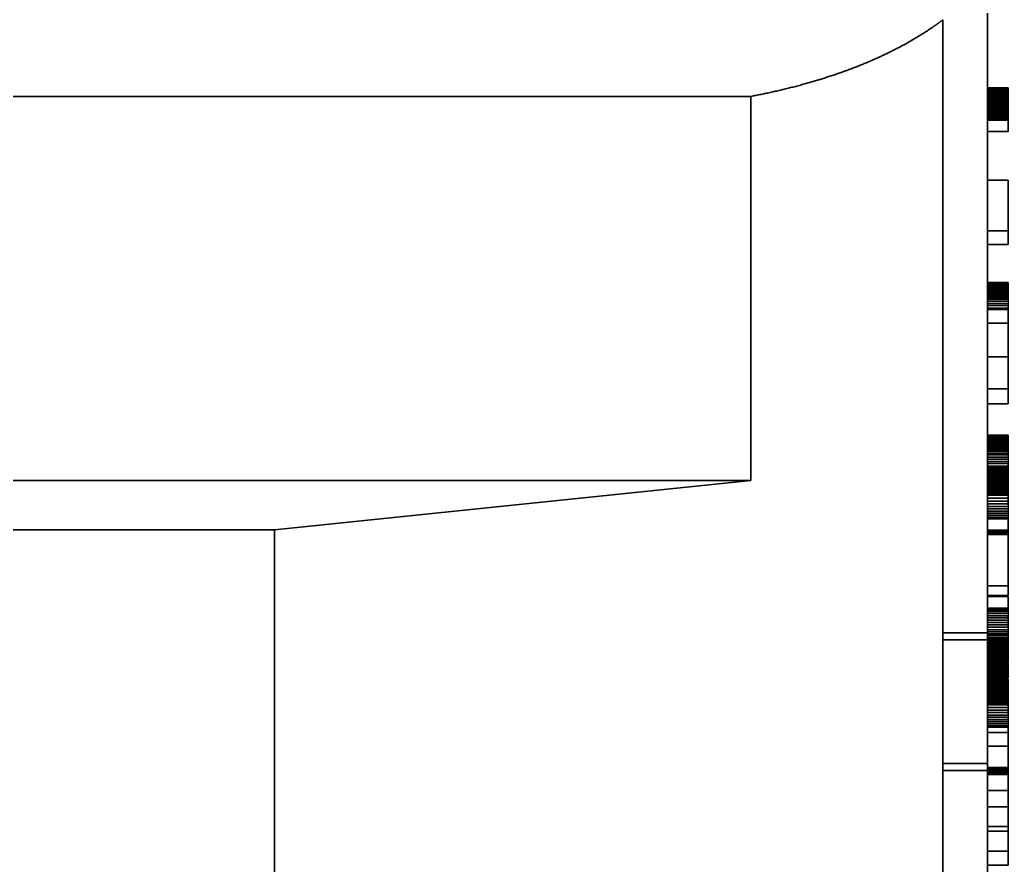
# Model space of a CAD drawing. Extents: x 23 to 417, y 3 to 294.
# Drawn here: x 347.23 to 354.42, y 211.07 to 217.22 of the extents above; entities that cross this region are included whole.
import ezdxf

# ---------------------------------------------------------------- set-up
doc = ezdxf.new("R2010")
doc.units = 0
doc.layers.get('0').update_dxf_attribs({"lineweight": 13})

# ---------------------------------------------------------------- blocks, each defined once
blk = doc.blocks.new('BLOCK4521')
at = {"color": 1, "lineweight": 35}
for p, q in [((18.25, 1), (18.25, 25.1)), ((-9.2, 8.8), (14.806, 8.8)), ((14.806, 3.217), (-9.2, 3.217)), ((18.25, -25.1), (18.25, -1))]:
    blk.add_line(p, q, dxfattribs=at)
at = {"color": 1, "lineweight": 35, "ltscale": 0.495682}
blk.add_line((17.6, 9.914), (17.6, -9.914), dxfattribs=at)
at = {"color": 1, "lineweight": 35, "ltscale": 0.0075}
for p, q in [((18.25, 8.926), (18.55, 8.926)), ((18.25, 8.907), (18.55, 8.907)), ((18.25, 8.889), (18.55, 8.889)), ((18.25, 8.871), (18.55, 8.871)), ((18.25, 8.853), (18.55, 8.853)), ((18.25, 8.836), (18.55, 8.836)), ((18.25, 8.819), (18.55, 8.819)), ((18.25, 8.802), (18.55, 8.802)), ((18.25, 8.786), (18.55, 8.786)), ((18.25, 8.77), (18.55, 8.77)), ((18.25, 8.754), (18.55, 8.754)), ((18.25, 8.73), (18.55, 8.73)), ((18.25, 8.708), (18.55, 8.708)), ((18.25, 8.686), (18.55, 8.686)), ((18.25, 8.666), (18.55, 8.666)), ((18.25, 8.647), (18.55, 8.647)), ((18.25, 8.628), (18.55, 8.628)), ((18.25, 8.611), (18.55, 8.611)), ((18.25, 8.595), (18.55, 8.595)), ((18.25, 8.58), (18.55, 8.58)), ((18.25, 8.566), (18.55, 8.566)), ((18.25, 8.553), (18.55, 8.553)), ((18.25, 8.541), (18.55, 8.541)), ((18.25, 8.53), (18.55, 8.53)), ((18.25, 8.519), (18.55, 8.519)), ((18.25, 8.509), (18.55, 8.509)), ((18.25, 8.5), (18.55, 8.5)), ((18.25, 8.492), (18.55, 8.492)), ((18.25, 8.485), (18.55, 8.485)), ((18.25, 8.478), (18.55, 8.478)), ((18.25, 8.472), (18.55, 8.472)), ((18.25, 8.469), (18.55, 8.469)), ((18.25, 8.465), (18.55, 8.465)), ((18.25, 8.463), (18.55, 8.463)), ((18.25, 8.46), (18.55, 8.46)), ((18.25, 8.458), (18.55, 8.458)), ((18.25, 8.456), (18.55, 8.456)), ((18.25, 8.455), (18.55, 8.455)), ((18.25, 8.454), (18.55, 8.454)), ((18.25, 8.453), (18.55, 8.453)), ((18.25, 8.453), (18.55, 8.453)), ((18.25, 8.29), (18.55, 8.29)), ((18.25, 7.584), (18.55, 7.584)), ((18.25, 6.845), (18.55, 6.845)), ((18.25, 6.647), (18.55, 6.647)), ((18.25, 6.095), (18.55, 6.095)), ((18.25, 6.094), (18.55, 6.094)), ((18.25, 6.092), (18.55, 6.092)), ((18.25, 6.087), (18.55, 6.087)), ((18.25, 6.081), (18.55, 6.081)), ((18.25, 6.074), (18.55, 6.074)), ((18.25, 6.064), (18.55, 6.064)), ((18.25, 6.053), (18.55, 6.053)), ((18.25, 6.04), (18.55, 6.04)), ((18.25, 6.025), (18.55, 6.025)), ((18.25, 6.008), (18.55, 6.008)), ((18.25, 5.99), (18.55, 5.99)), ((18.25, 5.971), (18.55, 5.971)), ((18.25, 5.949), (18.55, 5.949)), ((18.25, 5.927), (18.55, 5.927)), ((18.25, 5.903), (18.55, 5.903)), ((18.25, 5.877), (18.55, 5.877)), ((18.25, 5.85), (18.55, 5.85)), ((18.25, 5.821), (18.55, 5.821)), ((18.25, 5.791), (18.55, 5.791)), ((18.25, 5.76), (18.55, 5.76)), ((18.25, 5.719), (18.55, 5.719)), ((18.25, 5.704), (18.55, 5.704)), ((18.25, 5.502), (18.55, 5.502)), ((18.25, 5.016), (18.55, 5.016)), ((18.25, 4.547), (18.55, 4.547)), ((18.25, 4.332), (18.55, 4.332)), ((18.25, 3.877), (18.55, 3.877)), ((18.25, 3.86), (18.55, 3.86)), ((18.25, 3.853), (18.55, 3.853)), ((18.25, 3.844), (18.55, 3.844)), ((18.25, 3.834), (18.55, 3.834)), ((18.25, 3.822), (18.55, 3.822)), ((18.25, 3.808), (18.55, 3.808)), ((18.25, 3.793), (18.55, 3.793)), ((18.25, 3.776), (18.55, 3.776)), ((18.25, 3.757), (18.55, 3.757)), ((18.25, 3.737), (18.55, 3.737)), ((18.25, 3.716), (18.55, 3.716)), ((18.25, 3.693), (18.55, 3.693)), ((18.25, 3.668), (18.55, 3.668)), ((18.25, 3.642), (18.55, 3.642)), ((18.25, 3.615), (18.55, 3.615)), ((18.25, 3.587), (18.55, 3.587)), ((18.25, 3.557), (18.55, 3.557)), ((18.25, 3.527), (18.55, 3.527)), ((18.25, 3.494), (18.55, 3.494)), ((18.25, 3.461), (18.55, 3.461)), ((18.25, 3.426), (18.55, 3.426)), ((18.25, 3.398), (18.55, 3.398)), ((18.25, 3.375), (18.55, 3.375)), ((18.25, 3.375), (18.55, 3.375)), ((18.25, 3.375), (18.55, 3.375)), ((18.25, 3.374), (18.55, 3.374)), ((18.25, 3.374), (18.55, 3.374)), ((18.25, 3.373), (18.55, 3.373)), ((18.25, 3.372), (18.55, 3.372)), ((18.25, 3.37), (18.55, 3.37)), ((18.25, 3.369), (18.55, 3.369)), ((18.25, 3.367), (18.55, 3.367)), ((18.25, 3.365), (18.55, 3.365)), ((18.25, 3.361), (18.55, 3.361)), ((18.25, 3.357), (18.55, 3.357)), ((18.25, 3.353), (18.55, 3.353)), ((18.25, 3.348), (18.55, 3.348)), ((18.25, 3.342), (18.55, 3.342)), ((18.25, 3.337), (18.55, 3.337)), ((18.25, 3.33), (18.55, 3.33)), ((18.25, 3.323), (18.55, 3.323)), ((18.25, 3.316), (18.55, 3.316)), ((18.25, 3.308), (18.55, 3.308)), ((18.25, 3.299), (18.55, 3.299)), ((18.25, 3.29), (18.55, 3.29)), ((18.25, 3.279), (18.55, 3.279)), ((18.25, 3.268), (18.55, 3.268)), ((18.25, 3.256), (18.55, 3.256)), ((18.25, 3.244), (18.55, 3.244)), ((18.25, 3.23), (18.55, 3.23)), ((18.25, 3.216), (18.55, 3.216)), ((18.25, 3.2), (18.55, 3.2)), ((18.25, 3.184), (18.55, 3.184)), ((18.25, 3.168), (18.55, 3.168)), ((18.25, 3.151), (18.55, 3.151)), ((18.25, 3.134), (18.55, 3.134)), ((18.25, 3.116), (18.55, 3.116)), ((18.25, 3.098), (18.55, 3.098)), ((18.25, 3.08), (18.55, 3.08)), ((18.25, 3.061), (18.55, 3.061)), ((18.25, 3.042), (18.55, 3.042)), ((18.25, 3.023), (18.55, 3.023)), ((18.25, 3.004), (18.55, 3.004)), ((18.25, 2.96), (18.55, 2.96)), ((18.25, 2.918), (18.55, 2.918)), ((18.25, 2.878), (18.55, 2.878)), ((18.25, 2.84), (18.55, 2.84)), ((18.25, 2.804), (18.55, 2.804)), ((18.25, 2.771), (18.55, 2.771)), ((18.25, 2.739), (18.55, 2.739)), ((18.25, 2.71), (18.55, 2.71)), ((18.25, 2.683), (18.55, 2.683)), ((18.25, 2.658), (18.55, 2.658)), ((18.25, 2.492), (18.55, 2.492)), ((18.25, 2.491), (18.55, 2.491)), ((18.25, 2.482), (18.55, 2.482)), ((18.25, 2.47), (18.55, 2.47)), ((18.25, 2.455), (18.55, 2.455)), ((18.25, 2.437), (18.55, 2.437)), ((18.25, 2.433), (18.55, 2.433)), ((18.25, 1.687), (18.55, 1.687)), ((18.25, 1.542), (18.55, 1.542)), ((18.25, 1.532), (18.55, 1.532)), ((18.25, 1.362), (18.55, 1.362)), ((18.25, 1.337), (18.55, 1.337)), ((18.25, 1.31), (18.55, 1.31)), ((18.25, 1.281), (18.55, 1.281)), ((18.25, 1.251), (18.55, 1.251)), ((18.25, 1.22), (18.55, 1.22)), ((18.25, 1.188), (18.55, 1.188)), ((18.25, 1.154), (18.55, 1.154)), ((18.25, 1.119), (18.55, 1.119)), ((18.25, 1.083), (18.55, 1.083)), ((18.25, 1.045), (18.55, 1.045)), ((18.25, 1.016), (18.55, 1.016)), ((18.25, 0.989), (18.55, 0.989)), ((18.25, 0.962), (18.55, 0.962)), ((18.25, 0.936), (18.55, 0.936)), ((18.25, 0.91), (18.55, 0.91)), ((18.25, 0.885), (18.55, 0.885)), ((18.25, 0.861), (18.55, 0.861)), ((18.25, 0.838), (18.55, 0.838)), ((18.25, 0.816), (18.55, 0.816)), ((18.25, 0.794), (18.55, 0.794)), ((18.25, 0.773), (18.55, 0.773)), ((18.25, 0.753), (18.55, 0.753)), ((18.25, 0.734), (18.55, 0.734)), ((18.25, 0.716), (18.55, 0.716)), ((18.25, 0.7), (18.55, 0.7)), ((18.25, 0.684), (18.55, 0.684)), ((18.25, 0.669), (18.55, 0.669)), ((18.25, 0.655), (18.55, 0.655)), ((18.25, 0.642), (18.55, 0.642)), ((18.25, 0.631), (18.55, 0.631)), ((18.25, 0.62), (18.55, 0.62)), ((18.25, 0.61), (18.55, 0.61)), ((18.25, 0.602), (18.55, 0.602)), ((18.25, 0.595), (18.55, 0.595)), ((18.25, 0.588), (18.55, 0.588)), ((18.25, 0.583), (18.55, 0.583)), ((18.25, 0.579), (18.55, 0.579)), ((18.25, 0.577), (18.55, 0.577)), ((18.25, 0.575), (18.55, 0.575)), ((18.25, 0.574), (18.55, 0.574)), ((18.25, 0.567), (18.55, 0.567)), ((18.25, 0.541), (18.55, 0.541)), ((18.25, 0.517), (18.55, 0.517)), ((18.25, 0.493), (18.55, 0.493)), ((18.25, 0.472), (18.55, 0.472)), ((18.25, 0.452), (18.55, 0.452)), ((18.25, 0.435), (18.55, 0.435)), ((18.25, 0.418), (18.55, 0.418)), ((18.25, 0.404), (18.55, 0.404)), ((18.25, 0.391), (18.55, 0.391)), ((18.25, 0.38), (18.55, 0.38)), ((18.25, 0.371), (18.55, 0.371)), ((18.25, 0.363), (18.55, 0.363)), ((18.25, 0.345), (18.55, 0.345)), ((18.25, 0.329), (18.55, 0.329)), ((18.25, 0.329), (18.55, 0.329)), ((18.25, 0.328), (18.55, 0.328)), ((18.25, 0.326), (18.55, 0.326)), ((18.25, 0.323), (18.55, 0.323)), ((18.25, 0.32), (18.55, 0.32)), ((18.25, 0.315), (18.55, 0.315)), ((18.25, 0.31), (18.55, 0.31)), ((18.25, 0.305), (18.55, 0.305)), ((18.25, 0.298), (18.55, 0.298)), ((18.25, 0.291), (18.55, 0.291)), ((18.25, 0.283), (18.55, 0.283)), ((18.25, 0.273), (18.55, 0.273)), ((18.25, 0.263), (18.55, 0.263)), ((18.25, 0.252), (18.55, 0.252)), ((18.25, 0.24), (18.55, 0.24)), ((18.25, 0.226), (18.55, 0.226)), ((18.25, 0.212), (18.55, 0.212)), ((18.25, 0.197), (18.55, 0.197)), ((18.25, 0.181), (18.55, 0.181)), ((18.25, 0.163), (18.55, 0.163)), ((18.25, 0.145), (18.55, 0.145)), ((18.25, 0.126), (18.55, 0.126)), ((18.25, 0.107), (18.55, 0.107)), ((18.25, 0.087), (18.55, 0.087)), ((18.25, 0.066), (18.55, 0.066)), ((18.25, 0.045), (18.55, 0.045)), ((18.25, 0.023), (18.55, 0.023)), ((18.25, 0.001), (18.55, 0.001)), ((18.25, -0.023), (18.55, -0.023)), ((18.25, -0.046), (18.55, -0.046)), ((18.25, -0.085), (18.55, -0.085)), ((18.25, -0.122), (18.55, -0.122)), ((18.25, -0.158), (18.55, -0.158)), ((18.25, -0.193), (18.55, -0.193)), ((18.25, -0.226), (18.55, -0.226)), ((18.25, -0.258), (18.55, -0.258)), ((18.25, -0.288), (18.55, -0.288)), ((18.25, -0.318), (18.55, -0.318)), ((18.25, -0.345), (18.55, -0.345)), ((18.25, -0.372), (18.55, -0.372)), ((18.25, -0.447), (18.55, -0.447)), ((18.25, -0.646), (18.55, -0.646)), ((18.25, -0.956), (18.55, -0.956)), ((18.25, -0.964), (18.55, -0.964)), ((18.25, -0.973), (18.55, -0.973)), ((18.25, -0.982), (18.55, -0.982)), ((18.25, -0.992), (18.55, -0.992)), ((18.25, -1.004), (18.55, -1.004)), ((18.25, -1.016), (18.55, -1.016)), ((18.25, -1.029), (18.55, -1.029)), ((18.25, -1.043), (18.55, -1.043)), ((18.25, -1.057), (18.55, -1.057)), ((18.25, -1.288), (18.55, -1.288)), ((18.25, -1.527), (18.55, -1.527)), ((18.25, -1.813), (18.55, -1.813)), ((18.25, -1.815), (18.55, -1.815)), ((18.25, -1.88), (18.55, -1.88)), ((18.25, -2.172), (18.55, -2.172)), ((18.25, -2.376), (18.55, -2.376))]:
    blk.add_line(p, q, dxfattribs=at)
at = {"color": 1, "lineweight": 35, "ltscale": 0.00046655}
blk.add_line((18.55, 8.907), (18.55, 8.926), dxfattribs=at)
at = {"color": 1, "lineweight": 35, "ltscale": 0.139574}
blk.add_line((14.806, 3.217), (14.806, 8.8), dxfattribs=at)
at = {"color": 1, "lineweight": 35, "ltscale": 0.000458525}
blk.add_line((18.55, 8.889), (18.55, 8.907), dxfattribs=at)
at = {"color": 1, "lineweight": 35, "ltscale": 0.000450125}
blk.add_line((18.55, 8.871), (18.55, 8.889), dxfattribs=at)
at = {"color": 1, "lineweight": 35, "ltscale": 0.000442125}
blk.add_line((18.55, 8.853), (18.55, 8.871), dxfattribs=at)
at = {"color": 1, "lineweight": 35, "ltscale": 0.000433725}
blk.add_line((18.55, 8.836), (18.55, 8.853), dxfattribs=at)
at = {"color": 1, "lineweight": 35, "ltscale": 0.000425725}
blk.add_line((18.55, 8.819), (18.55, 8.836), dxfattribs=at)
at = {"color": 1, "lineweight": 35, "ltscale": 0.000417325}
blk.add_line((18.55, 8.802), (18.55, 8.819), dxfattribs=at)
at = {"color": 1, "lineweight": 35, "ltscale": 0.000409325}
blk.add_line((18.55, 8.786), (18.55, 8.802), dxfattribs=at)
at = {"color": 1, "lineweight": 35, "ltscale": 0.0004013}
for p, q in [((18.55, 8.77), (18.55, 8.786)), ((18.55, 3.184), (18.55, 3.2))]:
    blk.add_line(p, q, dxfattribs=at)
at = {"color": 1, "lineweight": 35, "ltscale": 0.000392925}
for p, q in [((18.55, 8.754), (18.55, 8.77)), ((18.55, -1.073), (18.55, -1.057))]:
    blk.add_line(p, q, dxfattribs=at)
at = {"color": 1, "lineweight": 35, "ltscale": 0.000590125}
blk.add_line((18.55, 8.73), (18.55, 8.754), dxfattribs=at)
at = {"color": 1, "lineweight": 35, "ltscale": 0.000563425}
blk.add_line((18.55, 8.708), (18.55, 8.73), dxfattribs=at)
at = {"color": 1, "lineweight": 35, "ltscale": 0.00053635}
blk.add_line((18.55, 8.686), (18.55, 8.708), dxfattribs=at)
at = {"color": 1, "lineweight": 35, "ltscale": 0.00050965}
blk.add_line((18.55, 8.666), (18.55, 8.686), dxfattribs=at)
at = {"color": 1, "lineweight": 35, "ltscale": 0.00048295}
blk.add_line((18.55, 8.647), (18.55, 8.666), dxfattribs=at)
at = {"color": 1, "lineweight": 35, "ltscale": 0.00045585}
blk.add_line((18.55, 8.628), (18.55, 8.647), dxfattribs=at)
at = {"color": 1, "lineweight": 35, "ltscale": 0.00042915}
blk.add_line((18.55, 8.611), (18.55, 8.628), dxfattribs=at)
at = {"color": 1, "lineweight": 35, "ltscale": 0.00040245}
blk.add_line((18.55, 8.595), (18.55, 8.611), dxfattribs=at)
at = {"color": 1, "lineweight": 35, "ltscale": 0.000375375}
blk.add_line((18.55, 8.58), (18.55, 8.595), dxfattribs=at)
at = {"color": 1, "lineweight": 35, "ltscale": 0.000348275}
blk.add_line((18.55, 8.566), (18.55, 8.58), dxfattribs=at)
at = {"color": 1, "lineweight": 35, "ltscale": 0.000325}
blk.add_line((18.55, 8.553), (18.55, 8.566), dxfattribs=at)
at = {"color": 1, "lineweight": 35, "ltscale": 0.0003048}
blk.add_line((18.55, 8.541), (18.55, 8.553), dxfattribs=at)
at = {"color": 1, "lineweight": 35, "ltscale": 0.000284575}
blk.add_line((18.55, 8.53), (18.55, 8.541), dxfattribs=at)
at = {"color": 1, "lineweight": 35, "ltscale": 0.000264375}
blk.add_line((18.55, 8.519), (18.55, 8.53), dxfattribs=at)
at = {"color": 1, "lineweight": 35, "ltscale": 0.000244125}
blk.add_line((18.55, 8.509), (18.55, 8.519), dxfattribs=at)
at = {"color": 1, "lineweight": 35, "ltscale": 0.000223925}
for p, q in [((18.55, 8.5), (18.55, 8.509)), ((18.55, 4.946), (18.55, 4.955))]:
    blk.add_line(p, q, dxfattribs=at)
at = {"color": 1, "lineweight": 35, "ltscale": 0.0002041}
blk.add_line((18.55, 8.492), (18.55, 8.5), dxfattribs=at)
at = {"color": 1, "lineweight": 35, "ltscale": 0.000183475}
blk.add_line((18.55, 8.485), (18.55, 8.492), dxfattribs=at)
at = {"color": 1, "lineweight": 35, "ltscale": 0.000163275}
for p, q in [((18.55, 8.478), (18.55, 8.485)), ((18.55, 0.298), (18.55, 0.305))]:
    blk.add_line(p, q, dxfattribs=at)
at = {"color": 1, "lineweight": 35, "ltscale": 0.00014305}
blk.add_line((18.55, 8.472), (18.55, 8.478), dxfattribs=at)
at = {"color": 1, "lineweight": 35, "ltscale": 9.23e-05}
blk.add_line((18.55, 8.469), (18.55, 8.472), dxfattribs=at)
at = {"color": 1, "lineweight": 35, "ltscale": 8.28e-05}
blk.add_line((18.55, 8.465), (18.55, 8.469), dxfattribs=at)
at = {"color": 1, "lineweight": 35, "ltscale": 7.285e-05}
blk.add_line((18.55, 8.463), (18.55, 8.465), dxfattribs=at)
at = {"color": 1, "lineweight": 35, "ltscale": 6.295e-05}
for p, q in [((18.55, 8.46), (18.55, 8.463)), ((18.55, -1.815), (18.55, -1.813))]:
    blk.add_line(p, q, dxfattribs=at)
at = {"color": 1, "lineweight": 35, "ltscale": 5.3775e-05}
blk.add_line((18.55, 8.458), (18.55, 8.46), dxfattribs=at)
at = {"color": 1, "lineweight": 35, "ltscale": 4.35e-05}
blk.add_line((18.55, 8.456), (18.55, 8.458), dxfattribs=at)
at = {"color": 1, "lineweight": 35, "ltscale": 3.395e-05}
blk.add_line((18.55, 8.455), (18.55, 8.456), dxfattribs=at)
at = {"color": 1, "lineweight": 35, "ltscale": 0.004067}
blk.add_line((18.55, 8.29), (18.55, 8.453), dxfattribs=at)
at = {"color": 1, "lineweight": 35, "ltscale": 0.018469}
blk.add_line((18.55, 6.845), (18.55, 7.584), dxfattribs=at)
at = {"color": 1, "lineweight": 35, "ltscale": 0.004963}
blk.add_line((18.55, 6.647), (18.55, 6.845), dxfattribs=at)
at = {"color": 1, "lineweight": 35, "ltscale": 6.5225e-05}
blk.add_line((18.55, 6.092), (18.55, 6.094), dxfattribs=at)
at = {"color": 1, "lineweight": 35, "ltscale": 0.000108725}
blk.add_line((18.55, 6.087), (18.55, 6.092), dxfattribs=at)
at = {"color": 1, "lineweight": 35, "ltscale": 0.0001522}
blk.add_line((18.55, 6.081), (18.55, 6.087), dxfattribs=at)
at = {"color": 1, "lineweight": 35, "ltscale": 0.0001957}
blk.add_line((18.55, 6.074), (18.55, 6.081), dxfattribs=at)
at = {"color": 1, "lineweight": 35, "ltscale": 0.000239175}
for p, q in [((18.55, 6.064), (18.55, 6.074)), ((18.55, 0.61), (18.55, 0.62))]:
    blk.add_line(p, q, dxfattribs=at)
at = {"color": 1, "lineweight": 35, "ltscale": 0.000282675}
blk.add_line((18.55, 6.053), (18.55, 6.064), dxfattribs=at)
at = {"color": 1, "lineweight": 35, "ltscale": 0.00032615}
blk.add_line((18.55, 6.04), (18.55, 6.053), dxfattribs=at)
at = {"color": 1, "lineweight": 35, "ltscale": 0.00036965}
blk.add_line((18.55, 6.025), (18.55, 6.04), dxfattribs=at)
at = {"color": 1, "lineweight": 35, "ltscale": 0.000413125}
blk.add_line((18.55, 6.008), (18.55, 6.025), dxfattribs=at)
at = {"color": 1, "lineweight": 35, "ltscale": 0.000453575}
blk.add_line((18.55, 5.99), (18.55, 6.008), dxfattribs=at)
at = {"color": 1, "lineweight": 35, "ltscale": 0.00049055}
blk.add_line((18.55, 5.971), (18.55, 5.99), dxfattribs=at)
at = {"color": 1, "lineweight": 35, "ltscale": 0.00052835}
blk.add_line((18.55, 5.949), (18.55, 5.971), dxfattribs=at)
at = {"color": 1, "lineweight": 35, "ltscale": 0.000565725}
blk.add_line((18.55, 5.927), (18.55, 5.949), dxfattribs=at)
at = {"color": 1, "lineweight": 35, "ltscale": 0.000602725}
blk.add_line((18.55, 5.903), (18.55, 5.927), dxfattribs=at)
at = {"color": 1, "lineweight": 35, "ltscale": 0.000640475}
blk.add_line((18.55, 5.877), (18.55, 5.903), dxfattribs=at)
at = {"color": 1, "lineweight": 35, "ltscale": 0.0006775}
blk.add_line((18.55, 5.85), (18.55, 5.877), dxfattribs=at)
at = {"color": 1, "lineweight": 35, "ltscale": 0.000714875}
blk.add_line((18.55, 5.821), (18.55, 5.85), dxfattribs=at)
at = {"color": 1, "lineweight": 35, "ltscale": 0.00075225}
blk.add_line((18.55, 5.791), (18.55, 5.821), dxfattribs=at)
at = {"color": 1, "lineweight": 35, "ltscale": 0.00078965}
blk.add_line((18.55, 5.76), (18.55, 5.791), dxfattribs=at)
at = {"color": 1, "lineweight": 35, "ltscale": 0.001014}
blk.add_line((18.55, 5.719), (18.55, 5.76), dxfattribs=at)
at = {"color": 1, "lineweight": 35, "ltscale": 0.00036967}
blk.add_line((18.55, 5.704), (18.55, 5.719), dxfattribs=at)
at = {"color": 1, "lineweight": 35, "ltscale": 0.005065}
blk.add_line((18.55, 5.502), (18.55, 5.704), dxfattribs=at)
at = {"color": 1, "lineweight": 35, "ltscale": 0.01013}
blk.add_line((18.55, 5.097), (18.55, 5.502), dxfattribs=at)
at = {"color": 1, "lineweight": 35, "ltscale": 0.00022735}
blk.add_line((18.55, 5.087), (18.55, 5.097), dxfattribs=at)
at = {"color": 1, "lineweight": 35, "ltscale": 0.00022165}
blk.add_line((18.55, 5.079), (18.55, 5.087), dxfattribs=at)
at = {"color": 1, "lineweight": 35, "ltscale": 0.000216275}
for p, q in [((18.55, 5.07), (18.55, 5.079)), ((18.55, 4.955), (18.55, 4.964))]:
    blk.add_line(p, q, dxfattribs=at)
at = {"color": 1, "lineweight": 35, "ltscale": 0.000210575}
blk.add_line((18.55, 5.062), (18.55, 5.07), dxfattribs=at)
at = {"color": 1, "lineweight": 35, "ltscale": 0.00020485}
blk.add_line((18.55, 5.053), (18.55, 5.062), dxfattribs=at)
at = {"color": 1, "lineweight": 35, "ltscale": 0.000199125}
blk.add_line((18.55, 5.045), (18.55, 5.053), dxfattribs=at)
at = {"color": 1, "lineweight": 35, "ltscale": 0.0001938}
blk.add_line((18.55, 5.038), (18.55, 5.045), dxfattribs=at)
at = {"color": 1, "lineweight": 35, "ltscale": 0.00018805}
blk.add_line((18.55, 5.03), (18.55, 5.038), dxfattribs=at)
at = {"color": 1, "lineweight": 35, "ltscale": 0.00018235}
blk.add_line((18.55, 5.023), (18.55, 5.03), dxfattribs=at)
at = {"color": 1, "lineweight": 35, "ltscale": 0.000176625}
for p, q in [((18.55, 5.016), (18.55, 5.023)), ((18.55, -1.937), (18.55, -1.93))]:
    blk.add_line(p, q, dxfattribs=at)
at = {"color": 1, "lineweight": 35, "ltscale": 0.0001625}
blk.add_line((18.55, 5.009), (18.55, 5.016), dxfattribs=at)
at = {"color": 1, "lineweight": 35, "ltscale": 0.00017015}
blk.add_line((18.55, 5.002), (18.55, 5.009), dxfattribs=at)
at = {"color": 1, "lineweight": 35, "ltscale": 0.00017775}
blk.add_line((18.55, 4.995), (18.55, 5.002), dxfattribs=at)
at = {"color": 1, "lineweight": 35, "ltscale": 0.0001854}
blk.add_line((18.55, 4.988), (18.55, 4.995), dxfattribs=at)
at = {"color": 1, "lineweight": 35, "ltscale": 0.000193025}
blk.add_line((18.55, 4.98), (18.55, 4.988), dxfattribs=at)
at = {"color": 1, "lineweight": 35, "ltscale": 0.000201025}
blk.add_line((18.55, 4.972), (18.55, 4.98), dxfattribs=at)
at = {"color": 1, "lineweight": 35, "ltscale": 0.0002083}
blk.add_line((18.55, 4.964), (18.55, 4.972), dxfattribs=at)
at = {"color": 1, "lineweight": 35, "ltscale": 0.000231175}
blk.add_line((18.55, 4.937), (18.55, 4.946), dxfattribs=at)
at = {"color": 1, "lineweight": 35, "ltscale": 0.009746}
blk.add_line((18.55, 4.547), (18.55, 4.937), dxfattribs=at)
at = {"color": 1, "lineweight": 35, "ltscale": 0.005371}
blk.add_line((18.55, 4.332), (18.55, 4.547), dxfattribs=at)
at = {"color": 1, "lineweight": 35, "ltscale": 0.000832758}
blk.add_line((18.55, 3.844), (18.55, 3.877), dxfattribs=at)
at = {"color": 1, "lineweight": 35, "ltscale": 0.000178525}
blk.add_line((18.55, 3.853), (18.55, 3.86), dxfattribs=at)
at = {"color": 1, "lineweight": 35, "ltscale": 0.00021935}
blk.add_line((18.55, 3.844), (18.55, 3.853), dxfattribs=at)
at = {"color": 1, "lineweight": 35, "ltscale": 0.000259775}
blk.add_line((18.55, 3.834), (18.55, 3.844), dxfattribs=at)
at = {"color": 1, "lineweight": 35, "ltscale": 0.000299825}
blk.add_line((18.55, 3.822), (18.55, 3.834), dxfattribs=at)
at = {"color": 1, "lineweight": 35, "ltscale": 0.00034065}
blk.add_line((18.55, 3.808), (18.55, 3.822), dxfattribs=at)
at = {"color": 1, "lineweight": 35, "ltscale": 0.000380725}
blk.add_line((18.55, 3.793), (18.55, 3.808), dxfattribs=at)
at = {"color": 1, "lineweight": 35, "ltscale": 0.000421525}
blk.add_line((18.55, 3.776), (18.55, 3.793), dxfattribs=at)
at = {"color": 1, "lineweight": 35, "ltscale": 0.000461575}
blk.add_line((18.55, 3.757), (18.55, 3.776), dxfattribs=at)
at = {"color": 1, "lineweight": 35, "ltscale": 0.000502}
blk.add_line((18.55, 3.737), (18.55, 3.757), dxfattribs=at)
at = {"color": 1, "lineweight": 35, "ltscale": 0.000542825}
blk.add_line((18.55, 3.716), (18.55, 3.737), dxfattribs=at)
at = {"color": 1, "lineweight": 35, "ltscale": 0.0005787}
blk.add_line((18.55, 3.693), (18.55, 3.716), dxfattribs=at)
at = {"color": 1, "lineweight": 35, "ltscale": 0.000611125}
blk.add_line((18.55, 3.668), (18.55, 3.693), dxfattribs=at)
at = {"color": 1, "lineweight": 35, "ltscale": 0.000643525}
blk.add_line((18.55, 3.642), (18.55, 3.668), dxfattribs=at)
at = {"color": 1, "lineweight": 35, "ltscale": 0.0006752}
blk.add_line((18.55, 3.615), (18.55, 3.642), dxfattribs=at)
at = {"color": 1, "lineweight": 35, "ltscale": 0.000708025}
blk.add_line((18.55, 3.587), (18.55, 3.615), dxfattribs=at)
at = {"color": 1, "lineweight": 35, "ltscale": 0.00074005}
blk.add_line((18.55, 3.557), (18.55, 3.587), dxfattribs=at)
at = {"color": 1, "lineweight": 35, "ltscale": 0.000772075}
blk.add_line((18.55, 3.527), (18.55, 3.557), dxfattribs=at)
at = {"color": 1, "lineweight": 35, "ltscale": 0.000804525}
blk.add_line((18.55, 3.494), (18.55, 3.527), dxfattribs=at)
at = {"color": 1, "lineweight": 35, "ltscale": 0.00083695}
blk.add_line((18.55, 3.461), (18.55, 3.494), dxfattribs=at)
at = {"color": 1, "lineweight": 35, "ltscale": 0.0008686}
blk.add_line((18.55, 3.426), (18.55, 3.461), dxfattribs=at)
at = {"color": 1, "lineweight": 35, "ltscale": 0.0006958}
blk.add_line((18.55, 3.398), (18.55, 3.426), dxfattribs=at)
at = {"color": 1, "lineweight": 35, "ltscale": 0.000685125}
blk.add_line((18.55, 3.371), (18.55, 3.398), dxfattribs=at)
at = {"color": 1, "lineweight": 35, "ltscale": 2.8225e-05}
blk.add_line((18.55, 3.372), (18.55, 3.373), dxfattribs=at)
at = {"color": 1, "lineweight": 35, "ltscale": 3.32e-05}
blk.add_line((18.55, 3.37), (18.55, 3.372), dxfattribs=at)
at = {"color": 1, "lineweight": 35, "ltscale": 3.815e-05}
blk.add_line((18.55, 3.369), (18.55, 3.37), dxfattribs=at)
at = {"color": 1, "lineweight": 35, "ltscale": 4.3475e-05}
blk.add_line((18.55, 3.367), (18.55, 3.369), dxfattribs=at)
at = {"color": 1, "lineweight": 35, "ltscale": 4.8825e-05}
blk.add_line((18.55, 3.365), (18.55, 3.367), dxfattribs=at)
at = {"color": 1, "lineweight": 35, "ltscale": 8.775e-05}
blk.add_line((18.55, 3.361), (18.55, 3.365), dxfattribs=at)
at = {"color": 1, "lineweight": 35, "ltscale": 0.000100325}
blk.add_line((18.55, 3.357), (18.55, 3.361), dxfattribs=at)
at = {"color": 1, "lineweight": 35, "ltscale": 0.000112525}
blk.add_line((18.55, 3.353), (18.55, 3.357), dxfattribs=at)
at = {"color": 1, "lineweight": 35, "ltscale": 0.000125125}
blk.add_line((18.55, 3.348), (18.55, 3.353), dxfattribs=at)
at = {"color": 1, "lineweight": 35, "ltscale": 0.00013695}
blk.add_line((18.55, 3.342), (18.55, 3.348), dxfattribs=at)
at = {"color": 1, "lineweight": 35, "ltscale": 0.00014955}
blk.add_line((18.55, 3.337), (18.55, 3.342), dxfattribs=at)
at = {"color": 1, "lineweight": 35, "ltscale": 0.00016135}
blk.add_line((18.55, 3.33), (18.55, 3.337), dxfattribs=at)
at = {"color": 1, "lineweight": 35, "ltscale": 0.00017395}
blk.add_line((18.55, 3.323), (18.55, 3.33), dxfattribs=at)
at = {"color": 1, "lineweight": 35, "ltscale": 0.00018655}
blk.add_line((18.55, 3.316), (18.55, 3.323), dxfattribs=at)
at = {"color": 1, "lineweight": 35, "ltscale": 0.00019835}
blk.add_line((18.55, 3.308), (18.55, 3.316), dxfattribs=at)
at = {"color": 1, "lineweight": 35, "ltscale": 0.000214775}
blk.add_line((18.55, 3.299), (18.55, 3.308), dxfattribs=at)
at = {"color": 1, "lineweight": 35, "ltscale": 0.174129}
blk.add_line((14.806, 3.217), (7.878, 2.5), dxfattribs=at)
at = {"color": 1, "lineweight": 35, "ltscale": 0.00023575}
blk.add_line((18.55, 3.29), (18.55, 3.299), dxfattribs=at)
at = {"color": 1, "lineweight": 35, "ltscale": 0.000256725}
blk.add_line((18.55, 3.279), (18.55, 3.29), dxfattribs=at)
at = {"color": 1, "lineweight": 35, "ltscale": 0.00027695}
blk.add_line((18.55, 3.268), (18.55, 3.279), dxfattribs=at)
at = {"color": 1, "lineweight": 35, "ltscale": 0.000297925}
blk.add_line((18.55, 3.256), (18.55, 3.268), dxfattribs=at)
at = {"color": 1, "lineweight": 35, "ltscale": 0.000318525}
blk.add_line((18.55, 3.244), (18.55, 3.256), dxfattribs=at)
at = {"color": 1, "lineweight": 35, "ltscale": 0.0003395}
blk.add_line((18.55, 3.23), (18.55, 3.244), dxfattribs=at)
at = {"color": 1, "lineweight": 35, "ltscale": 0.000360125}
blk.add_line((18.55, 3.216), (18.55, 3.23), dxfattribs=at)
at = {"color": 1, "lineweight": 35, "ltscale": 0.0003807}
blk.add_line((18.55, 3.2), (18.55, 3.216), dxfattribs=at)
at = {"color": 1, "lineweight": 35, "ltscale": 0.0004158}
blk.add_line((18.55, 3.168), (18.55, 3.184), dxfattribs=at)
at = {"color": 1, "lineweight": 35, "ltscale": 0.000423825}
blk.add_line((18.55, 3.151), (18.55, 3.168), dxfattribs=at)
at = {"color": 1, "lineweight": 35, "ltscale": 0.00043145}
blk.add_line((18.55, 3.134), (18.55, 3.151), dxfattribs=at)
at = {"color": 1, "lineweight": 35, "ltscale": 0.000439825}
blk.add_line((18.55, 3.116), (18.55, 3.134), dxfattribs=at)
at = {"color": 1, "lineweight": 35, "ltscale": 0.00044745}
blk.add_line((18.55, 3.098), (18.55, 3.116), dxfattribs=at)
at = {"color": 1, "lineweight": 35, "ltscale": 0.000455475}
blk.add_line((18.55, 3.08), (18.55, 3.098), dxfattribs=at)
at = {"color": 1, "lineweight": 35, "ltscale": 0.0004635}
blk.add_line((18.55, 3.061), (18.55, 3.08), dxfattribs=at)
at = {"color": 1, "lineweight": 35, "ltscale": 0.0004711}
for p, q in [((18.55, 3.042), (18.55, 3.061)), ((18.55, 0.734), (18.55, 0.753))]:
    blk.add_line(p, q, dxfattribs=at)
at = {"color": 1, "lineweight": 35, "ltscale": 0.00047915}
blk.add_line((18.55, 3.023), (18.55, 3.042), dxfattribs=at)
at = {"color": 1, "lineweight": 35, "ltscale": 0.000487125}
blk.add_line((18.55, 3.004), (18.55, 3.023), dxfattribs=at)
at = {"color": 1, "lineweight": 35, "ltscale": 0.001104}
blk.add_line((18.55, 2.96), (18.55, 3.004), dxfattribs=at)
at = {"color": 1, "lineweight": 35, "ltscale": 0.001051}
blk.add_line((18.55, 2.918), (18.55, 2.96), dxfattribs=at)
at = {"color": 1, "lineweight": 35, "ltscale": 0.00099755}
blk.add_line((18.55, 2.878), (18.55, 2.918), dxfattribs=at)
at = {"color": 1, "lineweight": 35, "ltscale": 0.0009445}
blk.add_line((18.55, 2.84), (18.55, 2.878), dxfattribs=at)
at = {"color": 1, "lineweight": 35, "ltscale": 0.000891125}
blk.add_line((18.55, 2.804), (18.55, 2.84), dxfattribs=at)
at = {"color": 1, "lineweight": 35, "ltscale": 0.000838075}
blk.add_line((18.55, 2.771), (18.55, 2.804), dxfattribs=at)
at = {"color": 1, "lineweight": 35, "ltscale": 0.0007847}
blk.add_line((18.55, 2.739), (18.55, 2.771), dxfattribs=at)
at = {"color": 1, "lineweight": 35, "ltscale": 0.00073165}
blk.add_line((18.55, 2.71), (18.55, 2.739), dxfattribs=at)
at = {"color": 1, "lineweight": 35, "ltscale": 0.00067865}
blk.add_line((18.55, 2.683), (18.55, 2.71), dxfattribs=at)
at = {"color": 1, "lineweight": 35, "ltscale": 0.000624825}
blk.add_line((18.55, 2.658), (18.55, 2.683), dxfattribs=at)
at = {"color": 1, "lineweight": 35, "ltscale": 0.004144}
blk.add_line((18.55, 2.492), (18.55, 2.658), dxfattribs=at)
at = {"color": 1, "lineweight": 35, "ltscale": 0.426939}
blk.add_line((7.878, 2.5), (-9.2, 2.5), dxfattribs=at)
at = {"color": 1, "lineweight": 35, "ltscale": 0.125}
blk.add_line((7.878, 2.5), (7.878, -2.5), dxfattribs=at)
at = {"color": 1, "lineweight": 35, "ltscale": 0.000236525}
blk.add_line((18.55, 2.482), (18.55, 2.491), dxfattribs=at)
at = {"color": 1, "lineweight": 35, "ltscale": 0.00030365}
blk.add_line((18.55, 2.47), (18.55, 2.482), dxfattribs=at)
at = {"color": 1, "lineweight": 35, "ltscale": 0.00037155}
blk.add_line((18.55, 2.455), (18.55, 2.47), dxfattribs=at)
at = {"color": 1, "lineweight": 35, "ltscale": 0.000439075}
blk.add_line((18.55, 2.437), (18.55, 2.455), dxfattribs=at)
at = {"color": 1, "lineweight": 35, "ltscale": 0.018648}
blk.add_line((18.55, 1.687), (18.55, 2.433), dxfattribs=at)
at = {"color": 1, "lineweight": 35, "ltscale": 0.003632}
blk.add_line((18.55, 1.542), (18.55, 1.687), dxfattribs=at)
at = {"color": 1, "lineweight": 35, "ltscale": 0.004246}
blk.add_line((18.55, 1.362), (18.55, 1.532), dxfattribs=at)
at = {"color": 1, "lineweight": 35, "ltscale": 0.00064125}
blk.add_line((18.55, 1.337), (18.55, 1.362), dxfattribs=at)
at = {"color": 1, "lineweight": 35, "ltscale": 0.000674825}
blk.add_line((18.55, 1.31), (18.55, 1.337), dxfattribs=at)
at = {"color": 1, "lineweight": 35, "ltscale": 0.000708375}
blk.add_line((18.55, 1.281), (18.55, 1.31), dxfattribs=at)
at = {"color": 1, "lineweight": 35, "ltscale": 0.00074235}
blk.add_line((18.55, 1.251), (18.55, 1.281), dxfattribs=at)
at = {"color": 1, "lineweight": 35, "ltscale": 0.0007759}
blk.add_line((18.55, 1.22), (18.55, 1.251), dxfattribs=at)
at = {"color": 1, "lineweight": 35, "ltscale": 0.000809875}
blk.add_line((18.55, 1.188), (18.55, 1.22), dxfattribs=at)
at = {"color": 1, "lineweight": 35, "ltscale": 0.0008438}
blk.add_line((18.55, 1.154), (18.55, 1.188), dxfattribs=at)
at = {"color": 1, "lineweight": 35, "ltscale": 0.000877375}
blk.add_line((18.55, 1.119), (18.55, 1.154), dxfattribs=at)
at = {"color": 1, "lineweight": 35, "ltscale": 0.00091135}
blk.add_line((18.55, 1.083), (18.55, 1.119), dxfattribs=at)
at = {"color": 1, "lineweight": 35, "ltscale": 0.0009449}
blk.add_line((18.55, 1.045), (18.55, 1.083), dxfattribs=at)
at = {"color": 1, "lineweight": 35, "ltscale": 0.0007118}
blk.add_line((18.55, 1.016), (18.55, 1.045), dxfattribs=at)
at = {"color": 1, "lineweight": 35, "ltscale": 0.000693525}
blk.add_line((18.55, 0.989), (18.55, 1.016), dxfattribs=at)
at = {"color": 1, "lineweight": 35, "ltscale": 0.01625}
for p, q in [((17.6, 1), (18.25, 1)), ((17.6, 0.9), (18.25, 0.9)), ((17.6, -0.9), (18.25, -0.9)), ((17.6, -1), (18.25, -1))]:
    blk.add_line(p, q, dxfattribs=at)
at = {"color": 1, "lineweight": 35, "ltscale": 0.002508}
blk.add_line((18.25, 1), (18.25, 0.9), dxfattribs=at)
at = {"color": 1, "lineweight": 35, "ltscale": 0.045}
blk.add_line((18.25, -0.9), (18.25, 0.9), dxfattribs=at)
at = {"color": 1, "lineweight": 35, "ltscale": 0.000674425}
blk.add_line((18.55, 0.962), (18.55, 0.989), dxfattribs=at)
at = {"color": 1, "lineweight": 35, "ltscale": 0.00065615}
blk.add_line((18.55, 0.936), (18.55, 0.962), dxfattribs=at)
at = {"color": 1, "lineweight": 35, "ltscale": 0.000637425}
blk.add_line((18.55, 0.91), (18.55, 0.936), dxfattribs=at)
at = {"color": 1, "lineweight": 35, "ltscale": 0.000618375}
blk.add_line((18.55, 0.885), (18.55, 0.91), dxfattribs=at)
at = {"color": 1, "lineweight": 35, "ltscale": 0.00060005}
blk.add_line((18.55, 0.861), (18.55, 0.885), dxfattribs=at)
at = {"color": 1, "lineweight": 35, "ltscale": 0.00058135}
blk.add_line((18.55, 0.838), (18.55, 0.861), dxfattribs=at)
at = {"color": 1, "lineweight": 35, "ltscale": 0.000562675}
blk.add_line((18.55, 0.816), (18.55, 0.838), dxfattribs=at)
at = {"color": 1, "lineweight": 35, "ltscale": 0.000543975}
blk.add_line((18.55, 0.794), (18.55, 0.816), dxfattribs=at)
at = {"color": 1, "lineweight": 35, "ltscale": 0.00052185}
blk.add_line((18.55, 0.773), (18.55, 0.794), dxfattribs=at)
at = {"color": 1, "lineweight": 35, "ltscale": 0.000496675}
blk.add_line((18.55, 0.753), (18.55, 0.773), dxfattribs=at)
at = {"color": 1, "lineweight": 35, "ltscale": 0.000446325}
blk.add_line((18.55, 0.716), (18.55, 0.734), dxfattribs=at)
at = {"color": 1, "lineweight": 35, "ltscale": 0.000420375}
blk.add_line((18.55, 0.7), (18.55, 0.716), dxfattribs=at)
at = {"color": 1, "lineweight": 35, "ltscale": 0.0003956}
blk.add_line((18.55, 0.684), (18.55, 0.7), dxfattribs=at)
at = {"color": 1, "lineweight": 35, "ltscale": 0.000370025}
blk.add_line((18.55, 0.669), (18.55, 0.684), dxfattribs=at)
at = {"color": 1, "lineweight": 35, "ltscale": 0.00034445}
blk.add_line((18.55, 0.655), (18.55, 0.669), dxfattribs=at)
at = {"color": 1, "lineweight": 35, "ltscale": 0.0003193}
blk.add_line((18.55, 0.642), (18.55, 0.655), dxfattribs=at)
at = {"color": 1, "lineweight": 35, "ltscale": 0.0002941}
blk.add_line((18.55, 0.631), (18.55, 0.642), dxfattribs=at)
at = {"color": 1, "lineweight": 35, "ltscale": 0.000267425}
blk.add_line((18.55, 0.62), (18.55, 0.631), dxfattribs=at)
at = {"color": 1, "lineweight": 35, "ltscale": 0.00021095}
blk.add_line((18.55, 0.602), (18.55, 0.61), dxfattribs=at)
at = {"color": 1, "lineweight": 35, "ltscale": 0.0001831}
blk.add_line((18.55, 0.595), (18.55, 0.602), dxfattribs=at)
at = {"color": 1, "lineweight": 35, "ltscale": 0.0001545}
blk.add_line((18.55, 0.588), (18.55, 0.595), dxfattribs=at)
at = {"color": 1, "lineweight": 35, "ltscale": 0.00012665}
blk.add_line((18.55, 0.583), (18.55, 0.588), dxfattribs=at)
at = {"color": 1, "lineweight": 35, "ltscale": 9.8425e-05}
blk.add_line((18.55, 0.579), (18.55, 0.583), dxfattribs=at)
at = {"color": 1, "lineweight": 35, "ltscale": 7.0575e-05}
blk.add_line((18.55, 0.577), (18.55, 0.579), dxfattribs=at)
at = {"color": 1, "lineweight": 35, "ltscale": 4.195e-05}
blk.add_line((18.55, 0.575), (18.55, 0.577), dxfattribs=at)
at = {"color": 1, "lineweight": 35, "ltscale": 0.0006424}
blk.add_line((18.55, 0.541), (18.55, 0.567), dxfattribs=at)
at = {"color": 1, "lineweight": 35, "ltscale": 0.000613025}
blk.add_line((18.55, 0.517), (18.55, 0.541), dxfattribs=at)
at = {"color": 1, "lineweight": 35, "ltscale": 0.000577175}
blk.add_line((18.55, 0.493), (18.55, 0.517), dxfattribs=at)
at = {"color": 1, "lineweight": 35, "ltscale": 0.00053405}
blk.add_line((18.55, 0.472), (18.55, 0.493), dxfattribs=at)
at = {"color": 1, "lineweight": 35, "ltscale": 0.000491325}
blk.add_line((18.55, 0.452), (18.55, 0.472), dxfattribs=at)
at = {"color": 1, "lineweight": 35, "ltscale": 0.00044785}
blk.add_line((18.55, 0.435), (18.55, 0.452), dxfattribs=at)
at = {"color": 1, "lineweight": 35, "ltscale": 0.0004055}
blk.add_line((18.55, 0.418), (18.55, 0.435), dxfattribs=at)
at = {"color": 1, "lineweight": 35, "ltscale": 0.000362025}
blk.add_line((18.55, 0.404), (18.55, 0.418), dxfattribs=at)
at = {"color": 1, "lineweight": 35, "ltscale": 0.000319275}
blk.add_line((18.55, 0.391), (18.55, 0.404), dxfattribs=at)
at = {"color": 1, "lineweight": 35, "ltscale": 0.0002762}
blk.add_line((18.55, 0.38), (18.55, 0.391), dxfattribs=at)
at = {"color": 1, "lineweight": 35, "ltscale": 0.00023345}
blk.add_line((18.55, 0.371), (18.55, 0.38), dxfattribs=at)
at = {"color": 1, "lineweight": 35, "ltscale": 0.00019035}
blk.add_line((18.55, 0.363), (18.55, 0.371), dxfattribs=at)
at = {"color": 1, "lineweight": 35, "ltscale": 0.000460437}
blk.add_line((18.55, 0.345), (18.55, 0.363), dxfattribs=at)
at = {"color": 1, "lineweight": 35, "ltscale": 2.9e-05}
blk.add_line((18.55, 0.328), (18.55, 0.329), dxfattribs=at)
at = {"color": 1, "lineweight": 35, "ltscale": 4.7675e-05}
blk.add_line((18.55, 0.326), (18.55, 0.328), dxfattribs=at)
at = {"color": 1, "lineweight": 35, "ltscale": 6.7125e-05}
blk.add_line((18.55, 0.323), (18.55, 0.326), dxfattribs=at)
at = {"color": 1, "lineweight": 35, "ltscale": 8.66e-05}
blk.add_line((18.55, 0.32), (18.55, 0.323), dxfattribs=at)
at = {"color": 1, "lineweight": 35, "ltscale": 0.0001053}
blk.add_line((18.55, 0.315), (18.55, 0.32), dxfattribs=at)
at = {"color": 1, "lineweight": 35, "ltscale": 0.000124725}
blk.add_line((18.55, 0.31), (18.55, 0.315), dxfattribs=at)
at = {"color": 1, "lineweight": 35, "ltscale": 0.000143825}
blk.add_line((18.55, 0.305), (18.55, 0.31), dxfattribs=at)
at = {"color": 1, "lineweight": 35, "ltscale": 0.000182325}
blk.add_line((18.55, 0.291), (18.55, 0.298), dxfattribs=at)
at = {"color": 1, "lineweight": 35, "ltscale": 0.000204475}
blk.add_line((18.55, 0.283), (18.55, 0.291), dxfattribs=at)
at = {"color": 1, "lineweight": 35, "ltscale": 0.00022965}
blk.add_line((18.55, 0.273), (18.55, 0.283), dxfattribs=at)
at = {"color": 1, "lineweight": 35, "ltscale": 0.0002552}
blk.add_line((18.55, 0.263), (18.55, 0.273), dxfattribs=at)
at = {"color": 1, "lineweight": 35, "ltscale": 0.000280375}
for p, q in [((18.55, 0.252), (18.55, 0.263)), ((18.55, -1.004), (18.55, -0.992))]:
    blk.add_line(p, q, dxfattribs=at)
at = {"color": 1, "lineweight": 35, "ltscale": 0.00030595}
blk.add_line((18.55, 0.24), (18.55, 0.252), dxfattribs=at)
at = {"color": 1, "lineweight": 35, "ltscale": 0.0003311}
blk.add_line((18.55, 0.226), (18.55, 0.24), dxfattribs=at)
at = {"color": 1, "lineweight": 35, "ltscale": 0.000356675}
blk.add_line((18.55, 0.212), (18.55, 0.226), dxfattribs=at)
at = {"color": 1, "lineweight": 35, "ltscale": 0.000381475}
blk.add_line((18.55, 0.197), (18.55, 0.212), dxfattribs=at)
at = {"color": 1, "lineweight": 35, "ltscale": 0.0004074}
blk.add_line((18.55, 0.181), (18.55, 0.197), dxfattribs=at)
at = {"color": 1, "lineweight": 35, "ltscale": 0.000432225}
blk.add_line((18.55, 0.163), (18.55, 0.181), dxfattribs=at)
at = {"color": 1, "lineweight": 35, "ltscale": 0.000453175}
blk.add_line((18.55, 0.145), (18.55, 0.163), dxfattribs=at)
at = {"color": 1, "lineweight": 35, "ltscale": 0.000468825}
blk.add_line((18.55, 0.126), (18.55, 0.145), dxfattribs=at)
at = {"color": 1, "lineweight": 35, "ltscale": 0.00048485}
blk.add_line((18.55, 0.107), (18.55, 0.126), dxfattribs=at)
at = {"color": 1, "lineweight": 35, "ltscale": 0.0005005}
blk.add_line((18.55, 0.087), (18.55, 0.107), dxfattribs=at)
at = {"color": 1, "lineweight": 35, "ltscale": 0.0005165}
blk.add_line((18.55, 0.066), (18.55, 0.087), dxfattribs=at)
at = {"color": 1, "lineweight": 35, "ltscale": 0.00053215}
blk.add_line((18.55, 0.045), (18.55, 0.066), dxfattribs=at)
at = {"color": 1, "lineweight": 35, "ltscale": 0.000548175}
blk.add_line((18.55, 0.023), (18.55, 0.045), dxfattribs=at)
at = {"color": 1, "lineweight": 35, "ltscale": 0.0005642}
blk.add_line((18.55, 0.001), (18.55, 0.023), dxfattribs=at)
at = {"color": 1, "lineweight": 35, "ltscale": 0.000579825}
blk.add_line((18.55, -0.023), (18.55, 0.001), dxfattribs=at)
at = {"color": 1, "lineweight": 35, "ltscale": 0.00059585}
blk.add_line((18.55, -0.046), (18.55, -0.023), dxfattribs=at)
at = {"color": 1, "lineweight": 35, "ltscale": 0.000965125}
blk.add_line((18.55, -0.085), (18.55, -0.046), dxfattribs=at)
at = {"color": 1, "lineweight": 35, "ltscale": 0.00093155}
blk.add_line((18.55, -0.122), (18.55, -0.085), dxfattribs=at)
at = {"color": 1, "lineweight": 35, "ltscale": 0.000897975}
blk.add_line((18.55, -0.158), (18.55, -0.122), dxfattribs=at)
at = {"color": 1, "lineweight": 35, "ltscale": 0.000864025}
blk.add_line((18.55, -0.193), (18.55, -0.158), dxfattribs=at)
at = {"color": 1, "lineweight": 35, "ltscale": 0.000830475}
blk.add_line((18.55, -0.226), (18.55, -0.193), dxfattribs=at)
at = {"color": 1, "lineweight": 35, "ltscale": 0.0007965}
blk.add_line((18.55, -0.258), (18.55, -0.226), dxfattribs=at)
at = {"color": 1, "lineweight": 35, "ltscale": 0.00076295}
blk.add_line((18.55, -0.288), (18.55, -0.258), dxfattribs=at)
at = {"color": 1, "lineweight": 35, "ltscale": 0.000728975}
blk.add_line((18.55, -0.318), (18.55, -0.288), dxfattribs=at)
at = {"color": 1, "lineweight": 35, "ltscale": 0.00069505}
blk.add_line((18.55, -0.345), (18.55, -0.318), dxfattribs=at)
at = {"color": 1, "lineweight": 35, "ltscale": 0.00066145}
blk.add_line((18.55, -0.372), (18.55, -0.345), dxfattribs=at)
at = {"color": 1, "lineweight": 35, "ltscale": 0.001878}
blk.add_line((18.55, -0.447), (18.55, -0.372), dxfattribs=at)
at = {"color": 1, "lineweight": 35, "ltscale": 0.004988}
blk.add_line((18.55, -0.646), (18.55, -0.447), dxfattribs=at)
at = {"color": 1, "lineweight": 35, "ltscale": 0.005883}
blk.add_line((18.55, -0.882), (18.55, -0.646), dxfattribs=at)
at = {"color": 1, "lineweight": 35, "ltscale": 0.002509}
blk.add_line((18.25, -0.9), (18.25, -1), dxfattribs=at)
at = {"color": 1, "lineweight": 35, "ltscale": 0.000225825}
blk.add_line((18.55, -0.891), (18.55, -0.882), dxfattribs=at)
at = {"color": 1, "lineweight": 35, "ltscale": 0.00021705}
blk.add_line((18.55, -0.899), (18.55, -0.891), dxfattribs=at)
at = {"color": 1, "lineweight": 35, "ltscale": 0.000208675}
blk.add_line((18.55, -0.908), (18.55, -0.899), dxfattribs=at)
at = {"color": 1, "lineweight": 35, "ltscale": 0.000199875}
blk.add_line((18.55, -0.916), (18.55, -0.908), dxfattribs=at)
at = {"color": 1, "lineweight": 35, "ltscale": 0.00019075}
blk.add_line((18.55, -0.923), (18.55, -0.916), dxfattribs=at)
at = {"color": 1, "lineweight": 35, "ltscale": 0.000182725}
blk.add_line((18.55, -0.931), (18.55, -0.923), dxfattribs=at)
at = {"color": 1, "lineweight": 35, "ltscale": 0.00017355}
blk.add_line((18.55, -0.938), (18.55, -0.931), dxfattribs=at)
at = {"color": 1, "lineweight": 35, "ltscale": 0.0001648}
blk.add_line((18.55, -0.944), (18.55, -0.938), dxfattribs=at)
at = {"color": 1, "lineweight": 35, "ltscale": 0.0001564}
blk.add_line((18.55, -0.951), (18.55, -0.944), dxfattribs=at)
at = {"color": 1, "lineweight": 35, "ltscale": 0.000147625}
blk.add_line((18.55, -0.956), (18.55, -0.951), dxfattribs=at)
at = {"color": 1, "lineweight": 35, "ltscale": 0.000190375}
blk.add_line((18.55, -0.964), (18.55, -0.956), dxfattribs=at)
at = {"color": 1, "lineweight": 35, "ltscale": 0.00021285}
blk.add_line((18.55, -0.973), (18.55, -0.964), dxfattribs=at)
at = {"color": 1, "lineweight": 35, "ltscale": 0.000235375}
blk.add_line((18.55, -0.982), (18.55, -0.973), dxfattribs=at)
at = {"color": 1, "lineweight": 35, "ltscale": 0.000257875}
blk.add_line((18.55, -0.992), (18.55, -0.982), dxfattribs=at)
at = {"color": 1, "lineweight": 35, "ltscale": 0.000302875}
blk.add_line((18.55, -1.016), (18.55, -1.004), dxfattribs=at)
at = {"color": 1, "lineweight": 35, "ltscale": 0.000325025}
blk.add_line((18.55, -1.029), (18.55, -1.016), dxfattribs=at)
at = {"color": 1, "lineweight": 35, "ltscale": 0.0003479}
blk.add_line((18.55, -1.043), (18.55, -1.029), dxfattribs=at)
at = {"color": 1, "lineweight": 35, "ltscale": 0.0003704}
blk.add_line((18.55, -1.057), (18.55, -1.043), dxfattribs=at)
at = {"color": 1, "lineweight": 35, "ltscale": 0.005372}
blk.add_line((18.55, -1.288), (18.55, -1.073), dxfattribs=at)
at = {"color": 1, "lineweight": 35, "ltscale": 0.005986}
blk.add_line((18.55, -1.527), (18.55, -1.288), dxfattribs=at)
at = {"color": 1, "lineweight": 35, "ltscale": 0.007137}
blk.add_line((18.55, -1.813), (18.55, -1.527), dxfattribs=at)
at = {"color": 1, "lineweight": 35, "ltscale": 8.62e-05}
blk.add_line((18.55, -1.819), (18.55, -1.815), dxfattribs=at)
at = {"color": 1, "lineweight": 35, "ltscale": 0.00011025}
blk.add_line((18.55, -1.823), (18.55, -1.819), dxfattribs=at)
at = {"color": 1, "lineweight": 35, "ltscale": 0.000133525}
blk.add_line((18.55, -1.829), (18.55, -1.823), dxfattribs=at)
at = {"color": 1, "lineweight": 35, "ltscale": 0.00015715}
blk.add_line((18.55, -1.835), (18.55, -1.829), dxfattribs=at)
at = {"color": 1, "lineweight": 35, "ltscale": 0.00018045}
blk.add_line((18.55, -1.842), (18.55, -1.835), dxfattribs=at)
at = {"color": 1, "lineweight": 35, "ltscale": 0.000204075}
blk.add_line((18.55, -1.85), (18.55, -1.842), dxfattribs=at)
at = {"color": 1, "lineweight": 35, "ltscale": 0.00022775}
blk.add_line((18.55, -1.859), (18.55, -1.85), dxfattribs=at)
at = {"color": 1, "lineweight": 35, "ltscale": 0.000251}
blk.add_line((18.55, -1.869), (18.55, -1.859), dxfattribs=at)
at = {"color": 1, "lineweight": 35, "ltscale": 0.00027505}
blk.add_line((18.55, -1.88), (18.55, -1.869), dxfattribs=at)
at = {"color": 1, "lineweight": 35, "ltscale": 0.0001354}
blk.add_line((18.55, -1.886), (18.55, -1.88), dxfattribs=at)
at = {"color": 1, "lineweight": 35, "ltscale": 0.000140775}
blk.add_line((18.55, -1.891), (18.55, -1.886), dxfattribs=at)
at = {"color": 1, "lineweight": 35, "ltscale": 0.000145725}
blk.add_line((18.55, -1.897), (18.55, -1.891), dxfattribs=at)
at = {"color": 1, "lineweight": 35, "ltscale": 0.00015105}
blk.add_line((18.55, -1.903), (18.55, -1.897), dxfattribs=at)
at = {"color": 1, "lineweight": 35, "ltscale": 0.000156025}
blk.add_line((18.55, -1.91), (18.55, -1.903), dxfattribs=at)
at = {"color": 1, "lineweight": 35, "ltscale": 0.000160975}
blk.add_line((18.55, -1.916), (18.55, -1.91), dxfattribs=at)
at = {"color": 1, "lineweight": 35, "ltscale": 0.000166325}
blk.add_line((18.55, -1.923), (18.55, -1.916), dxfattribs=at)
at = {"color": 1, "lineweight": 35, "ltscale": 0.000171275}
blk.add_line((18.55, -1.93), (18.55, -1.923), dxfattribs=at)
at = {"color": 1, "lineweight": 35, "ltscale": 0.000181575}
blk.add_line((18.55, -1.944), (18.55, -1.937), dxfattribs=at)
at = {"color": 1, "lineweight": 35, "ltscale": 0.005704}
blk.add_line((18.55, -2.172), (18.55, -1.944), dxfattribs=at)
at = {"color": 1, "lineweight": 35, "ltscale": 0.005091}
blk.add_line((18.55, -2.376), (18.55, -2.172), dxfattribs=at)
at = {"color": 1, "lineweight": 35}
blk.add_open_spline([(14.806, 8.8), (15.106, 8.856), (15.404, 8.924), (15.696, 9.003), (16.219, 9.17), (16.721, 9.385), (16.938, 9.491), (17.202, 9.638), (17.453, 9.807), (17.503, 9.842), (17.552, 9.877), (17.6, 9.914)], degree=5, knots=[0, 0, 0, 0, 0, 0, 2.985045, 2.985045, 2.985045, 5.370294, 5.370294, 5.370294, 5.964803, 5.964803, 5.964803, 5.964803, 5.964803, 5.964803], dxfattribs=at)

msp = doc.modelspace()

# ---------------------------------------------------------------- block references
at = {"lineweight": 0, "xscale": 0.5, "yscale": 0.5, "zscale": 0.5}
msp.add_blockref('BLOCK4521', (345.1414, 212.2613), dxfattribs=at)

doc.saveas('drawing.dxf')
